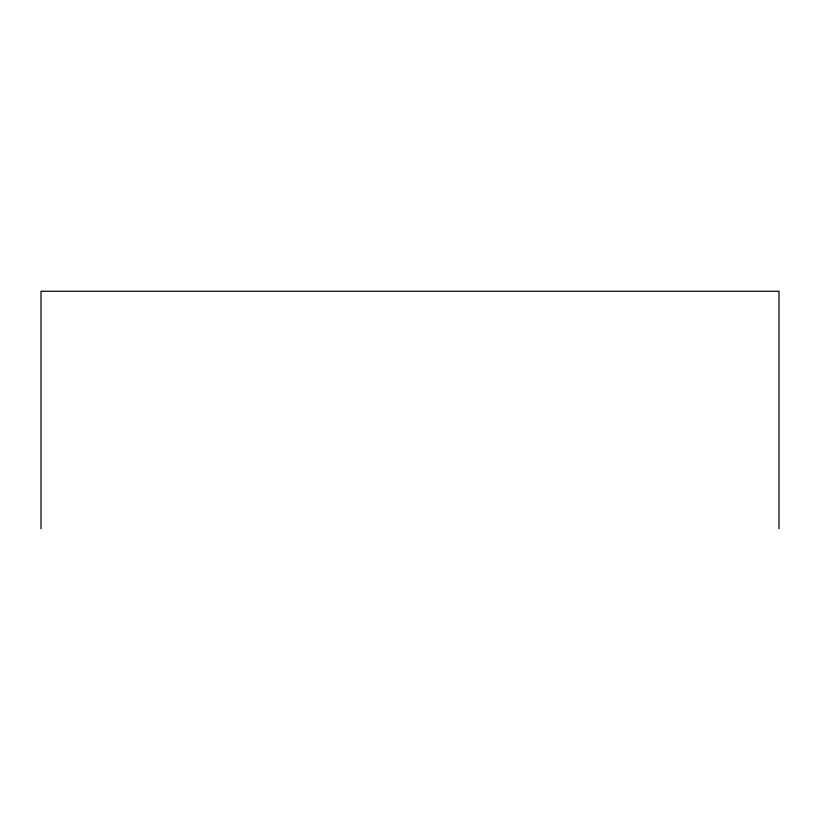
<?xml version="1.0" encoding="UTF-8"?>
<svg xmlns="http://www.w3.org/2000/svg" width="820" height="820" viewBox="0 0 820 820"><rect width="100%" height="100%" fill="white"/><g stroke="black" fill="none" stroke-linecap="round" stroke-linejoin="round"><path stroke-width="1.23" d="M779 528.746L779 291.254L41 291.254L41 528.746"/></g></svg>
